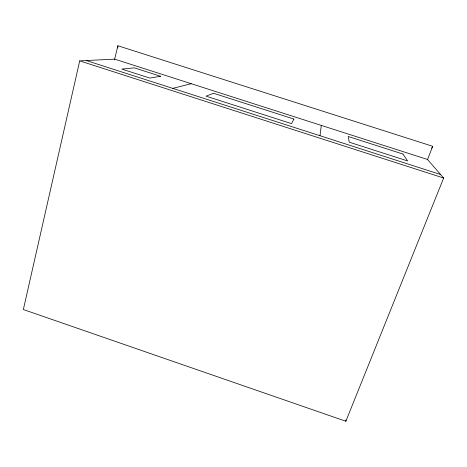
<?xml version="1.0" encoding="UTF-8"?>
<svg xmlns="http://www.w3.org/2000/svg" width="467" height="467" viewBox="0 0 467 467"><rect width="100%" height="100%" fill="white"/><g stroke="black" fill="none" stroke-linecap="round" stroke-linejoin="round"><path stroke-width="0.7" d="M117.766 47.932L117.888 45.748L432.716 146.299L427.404 159.866M319.977 135.722L321.29 125.407M79.705 60.879L23.35 309.533L345.866 421.252L443.65 178.032L427.556 159.486L114.654 59.14L79.705 60.879L443.65 178.032M114.468 59.928L117.888 45.748M431.701 148.226L432.716 146.299M172.772 88.368L191.242 83.698M86.29 60.552L440.603 174.518M345.813 419.868L345.866 421.252M293.941 119.067L291.542 123.638L206.04 96.155L213.577 93.277L293.941 119.067M160.636 76.29L149.767 78.071L121.84 69.093L134.356 67.855L160.636 76.29M402.933 154.046L348.178 136.475L349.281 142.196L407.621 160.946L402.933 154.046"/></g></svg>
